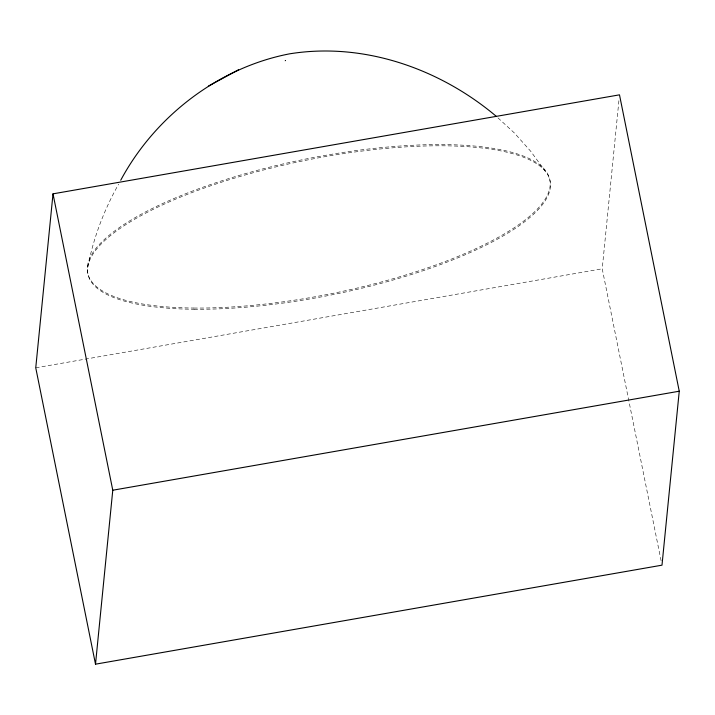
<?xml version="1.0" encoding="UTF-8"?>
<svg xmlns="http://www.w3.org/2000/svg" width="715" height="715" viewBox="0 0 715 715"><rect width="100%" height="100%" fill="white"/><g stroke="black" fill="none" stroke-linecap="round" stroke-linejoin="round"><path stroke-width="0.54" stroke-dasharray="3.58 2.68" d="M661.107 560.801L602.227 268.795L618.94 100.377M87.829 266.811C93.468 237.773 104.077 209.879 118.619 184.148M285.508 60.855C286.608 60.105 283.909 61.052 285.365 60.891M35.75 367.805L602.227 268.795M497.989 117.903L514.38 132.981L530.691 151.249L545.134 171.037M193.845 308.04A235.7 68.515 -11.4 0 0 549.969 187.035A235.7 68.515 -11.4 0 0 212.525 183.871A235.7 68.515 -11.4 0 0 193.845 308.04M194.087 309.255A235.7 68.515 -11.4 0 0 550.219 188.251A235.7 68.515 -11.4 0 0 212.766 185.087A235.7 68.515 -11.4 0 0 194.087 309.255"/><path stroke-width="1.07" d="M53.008 193.845L35.75 367.805L95.506 664.181L661.992 565.172L679.25 391.212L619.494 94.836L53.008 193.845L112.773 490.222L95.506 664.181M120.737 180.216C154.914 116.509 218.173 67.648 289.504 53.848C363.56 41.872 439.734 68.586 496.353 116.393M238.497 69.766L208.342 86.149M112.773 490.222L679.25 391.212"/></g></svg>
